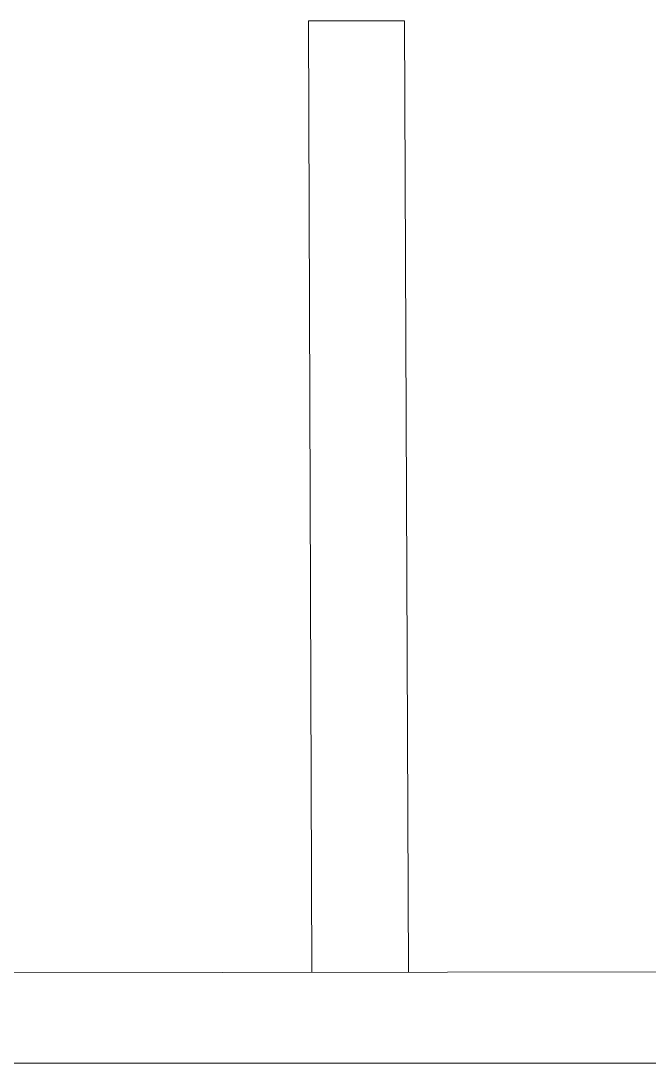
# Model space of a CAD drawing. Header units: inches. Extents: x 164.3 to 247.9, y 15.6 to 56.7.
# Drawn here: x 222.724 to 223.707, y 48.431 to 50.062 of the extents above; entities that cross this region are included whole.
import ezdxf

# ---------------------------------------------------------------- set-up
doc = ezdxf.new("R2010")
doc.units = ezdxf.units.IN
doc.header["$MEASUREMENT"] = 0
doc.layers.add('WALL 1 100', color=250, linetype='Continuous', lineweight=9)

msp = doc.modelspace()

# ---------------------------------------------------------------- linework, layer by layer
at = {"layer": 'WALL 1 100', "color": 0}
for p, q in [((223.1745, 50.0619), (223.1794, 48.5731)), ((223.3245, 50.0619), (223.1745, 50.0619)), ((223.3245, 50.0619), (223.331, 48.5733)), ((228.152, 48.5785), (209.4313, 48.5582)), ((228.1488, 48.4311), (209.2798, 48.4311))]:
    msp.add_line(p, q, dxfattribs=at)

doc.saveas('drawing.dxf')
